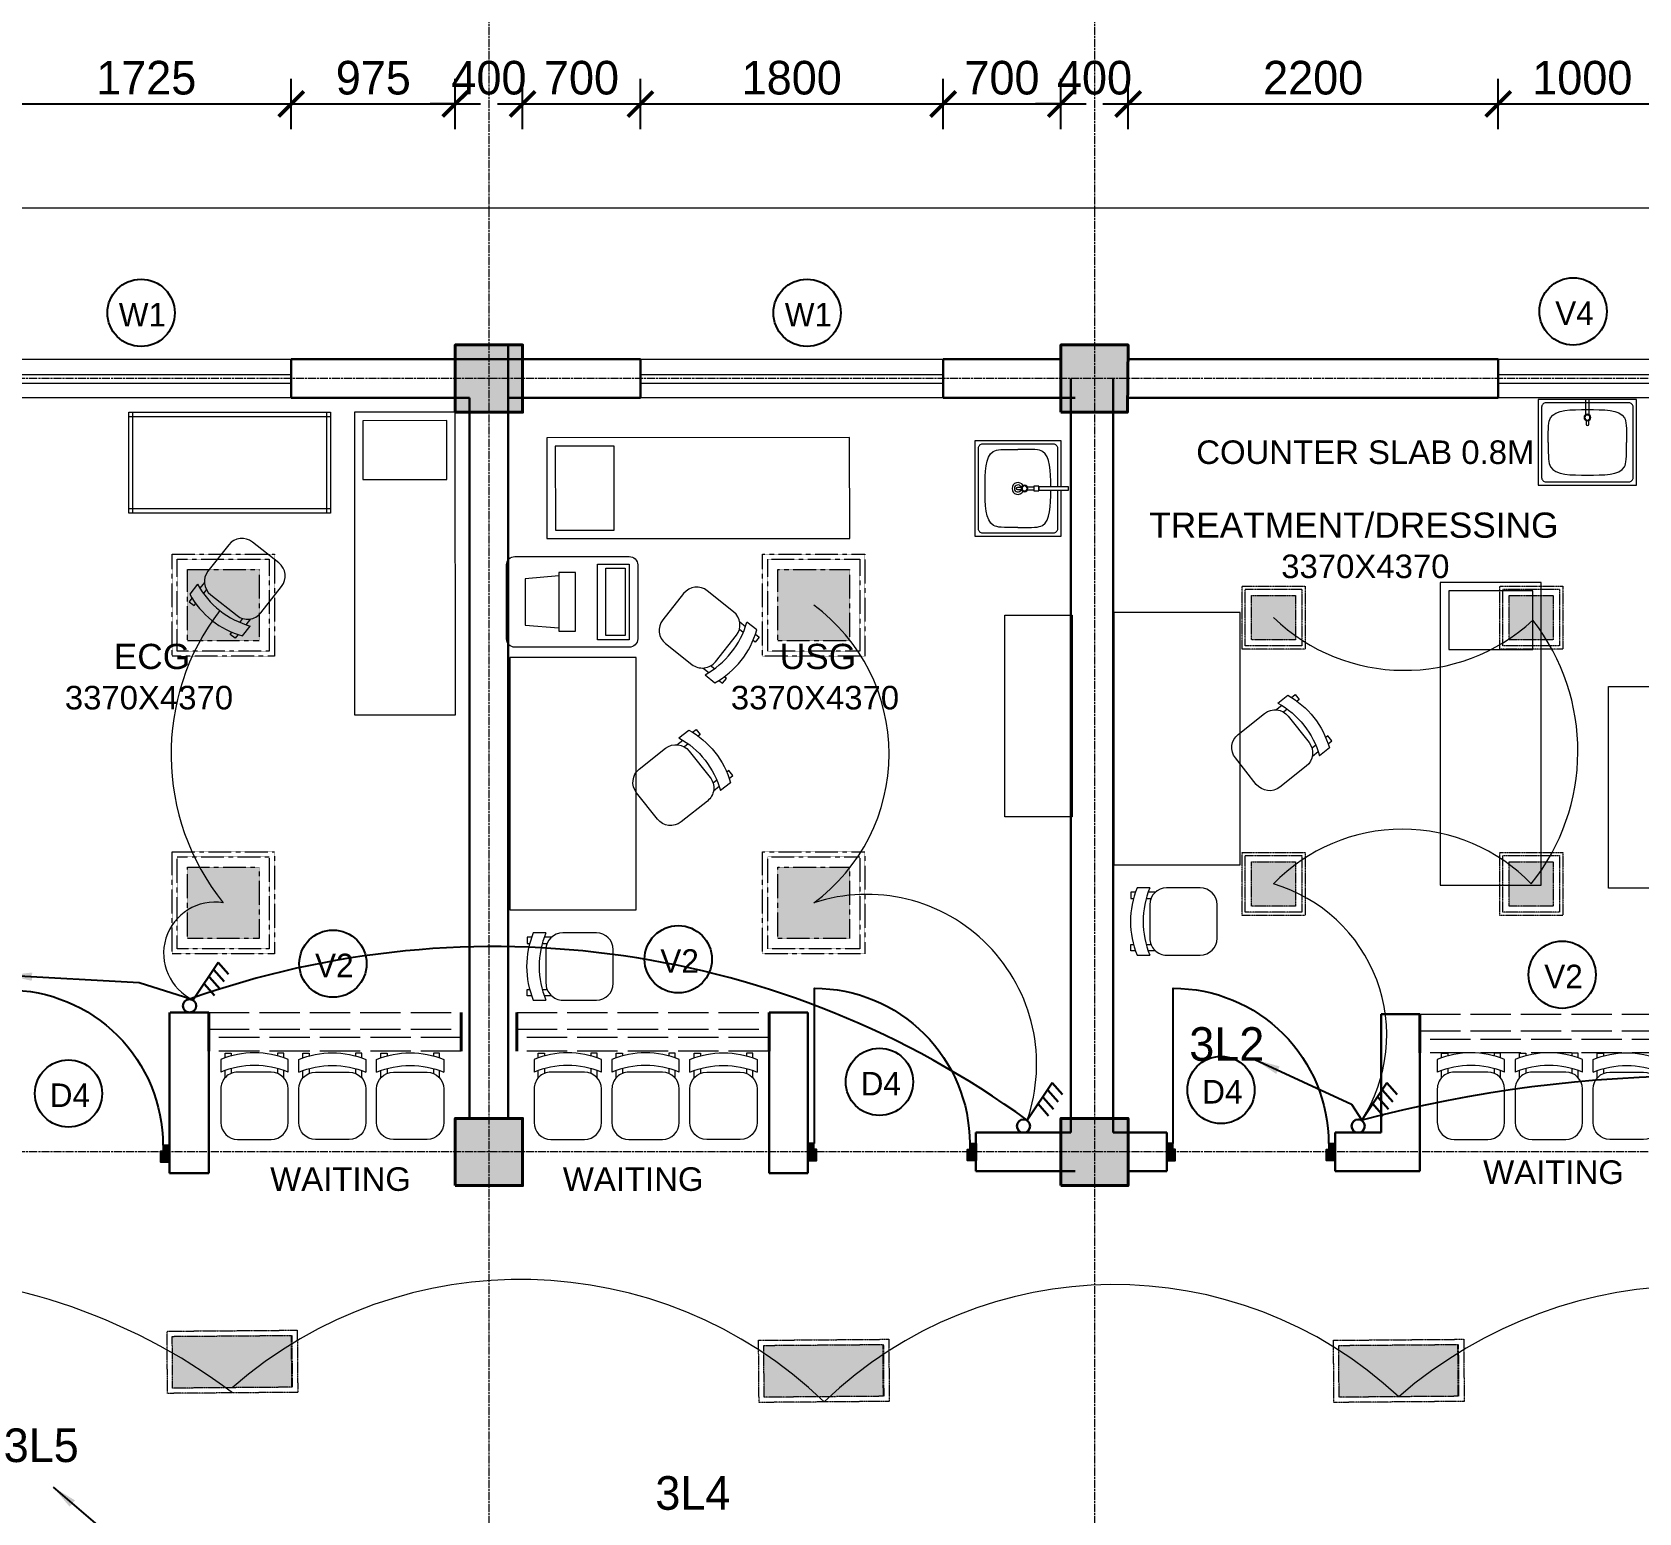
# Model space of a CAD drawing. Header units: inches. Extents: x -3071 to 2534411, y -17796 to 388172.
# Drawn here: x 1750585 to 1760137, y 362104 to 370911 of the extents above; entities that cross this region are included whole.
import ezdxf
from ezdxf.enums import TextEntityAlignment as Align

# ---------------------------------------------------------------- set-up
doc = ezdxf.new("R2010")
doc.units = ezdxf.units.IN
doc.header["$MEASUREMENT"] = 0
for name, pattern in [('ACAD_ISO08W100', [36, 24, -3, 6, -3]), ('CENTER', [2, 1.25, -0.25, 0.25, -0.25]), ('DASHED', [0.75, 0.5, -0.25]), ('Hidden', [15, 12, -3])]:
    doc.linetypes.add(name, pattern=pattern)
for name, color, linetype, lineweight in [('001-Archi- door window elevation', 92, 'Continuous', 25), ('001-Archi-Opening Tags', 14, 'Continuous', 25), ('002-Archi- Opening', 90, 'Continuous', 25), ('A .4 col', 5, 'Continuous', 40), ('A 0.09 Furniture', 30, 'Continuous', 5), ('A 0.13 dw', 3, 'Continuous', 13), ('A 0.13 IND DIM', 240, 'Continuous', 13), ('A 0.13 sanitary', 8, 'Continuous', 13), ('A 0.40 wall', 160, 'Continuous', 40), ('cen', 50, 'ACAD_ISO08W100', 5), ('dotted line', 1, 'DASHED', 9), ('p1 walls stone outline', 4, 'Continuous', 30), ('Switches', 173, 'Continuous', 15), ('text', 7, 'Continuous', 25), ('v1 windows', 152, 'Continuous', 20)]:
    doc.layers.add(name, color=color, linetype=linetype, lineweight=lineweight)
for name, color, linetype in [('1 x 4 recessed', 80, 'CENTER'), ('2 x 11 recessed', 60, 'CENTER'), ('ceilling fan', 3, 'Continuous'), ('thrtywpanel', 7, 'Continuous'), ('Wires', 1, 'Continuous')]:
    doc.layers.add(name, color=color, linetype=linetype)
doc.styles.add('AERIAL', font='arial.ttf', dxfattribs={"height": 10})
doc.styles.add('Archi 100', font='GOTHIC.TTF', dxfattribs={"height": 200})
doc.styles.add('CG', font='GOTHIC.TTF', dxfattribs={"height": 40})
doc.dimstyles.new('Archi 100', dxfattribs={"dimtxt": 200, "dimasz": 150, "dimexe": 150, "dimexo": 300, "dimgap": 50, "dimtad": 1, "dimdec": 0, "dimrnd": 5, "dimzin": 0, "dimdsep": 46, "dimtxsty": 'Archi 100', "dimblk": 'ARCHTICK', "dimcen": 0.09, "dimdle": 150, "dimclrd": 256, "dimclre": 256, "dimclrt": 256, "dimadec": 0, "dimazin": 0, "dimtfac": 1, "dimtdec": 0, "dimtix": 1, "dimtofl": 0, "dimtmove": 0, "dimatfit": 3, "dimfxl": 150, "dimfxlon": 1, "dimtolj": 1, "dimtzin": 0, "dimlwd": -1, "dimlwe": -1, "dimarcsym": 0})

# ---------------------------------------------------------------- blocks, each defined once
blk = doc.blocks.new('W2')
at = {"layer": 'A 0.13 dw'}
for points in [[(143910.2, 195588.6), (143910.2, 195358.6), (142110.3, 195358.6), (142110.3, 195588.6)], [(142110.3, 195445.8), (143910.2, 195445.8), (143910.2, 195495.8), (142110.3, 195495.8)]]:
    blk.add_lwpolyline(points, close=True, dxfattribs=at)
blk = doc.blocks.new('window tag')
blk.add_circle((0, 0), 200)
at = {"style": 'Archi 100', "flags": 1}
for tag, p in [('WIDTH', (15, 174.5)), ('HEIGHT', (-4.5, -348.5))]:
    blk.add_attdef(tag, p, '', height=200, dxfattribs=at)
at = {"style": 'Archi 100'}
blk.add_attdef('SYMBOL', text='', height=200, dxfattribs=at).set_placement((8, -10.5), align=Align.MIDDLE_CENTER)
blk = doc.blocks.new('ffwef')
at = {"layer": 'A 0.13 dw'}
for points in [[(1184595.9, 368095.5), (1184595.9, 367865.5), (1183596.1, 367865.5), (1183596.1, 368095.5)], [(1183596.1, 367952.7), (1184595.9, 367952.7), (1184595.9, 368002.7), (1183596.1, 368002.7)]]:
    blk.add_lwpolyline(points, close=True, dxfattribs=at)
blk = doc.blocks.new('trolley hospital')
at = {"linetype": 'Continuous'}
for points in [[(1800, 0), (0, 0), (0, 600), (1800, 600)], [(1400, 50), (1400, 550), (1750, 550), (1750, 50)]]:
    blk.add_lwpolyline(points, close=True, dxfattribs=at)
blk = doc.blocks.new('chair ordinary plan')
at = {"linetype": 'Continuous'}
for p, q in [((100, 515), (-100, 515)), ((-200, 415), (-200, 215)), ((200, 215), (200, 415)), ((-200, 115), (-200, 40)), ((-100, 115), (100, 115)), ((200, 40), (200, 115))]:
    blk.add_line(p, q, dxfattribs=at)
for points in [[(-175, 148.9), (-175, 105.3)], [(-137.5, 93.5), (-137.5, 122.3)], [(137.5, 93.5), (137.5, 122.3)], [(175, 148.9), (175, 105.3)], [(-175, 30.3), (-175, 2.5), (-137.5, 2.5), (-137.5, 18.5)], [(175, 30.3), (175, 2.5), (137.5, 2.5), (137.5, 18.5)]]:
    blk.add_lwpolyline(points, dxfattribs=at)
for centre, radius, start, end in [((-100, 415), 100, 90, 180), ((100, 415), 100, 0, 90), ((-100, 215), 100, 180, 270), ((100, 215), 100, 270, 0), ((0, 595), 520, 247.3799, 292.6201), ((0, 520), 520, 247.3799, 292.6201)]:
    blk.add_arc(centre, radius, start, end, dxfattribs=at)
blk = doc.blocks.new('table 1200 x 0600 plan')
at = {"color": 0, "linetype": 'Continuous'}
blk.add_lwpolyline([(0, 600), (1200, 600), (1200, 0), (0, 0)], close=True, dxfattribs=at)
for points in [[(0, 575), (1200, 575)], [(25, 0), (25, 600)], [(1175, 600), (1175, 0)], [(1200, 25), (0, 25)]]:
    blk.add_lwpolyline(points, dxfattribs=at)
blk = doc.blocks.new('ultrasound machine')
blk.add_lwpolyline([(-220, 0), (220, 0, -0.414214), (270, -50), (270, -730, -0.414214), (220, -780), (-220, -780, -0.414214), (-270, -730), (-270, -50, -0.414214)], format="xyb", close=True)
at = {"linetype": 'Continuous'}
blk.add_lwpolyline([(154.2, -310), (137.5, -110), (-137.5, -110), (-154.2, -310)], dxfattribs=at)
for points in [[(-175, -410), (175, -410), (175, -310), (-175, -310)], [(225, -540), (225, -730), (-225, -730), (-225, -540)], [(200, -590), (200, -705), (-200, -705), (-200, -590)]]:
    blk.add_lwpolyline(points, close=True, dxfattribs=at)
blk = doc.blocks.new('table 1500 x 0750 plan')
at = {"color": 0, "linetype": 'Continuous'}
blk.add_lwpolyline([(0, 750), (1500, 750), (1500, 0), (0, 0)], close=True, dxfattribs=at)
blk = doc.blocks.new('bench 0400 x 1200 plan')
at = {"color": 0, "linetype": 'Continuous'}
blk.add_lwpolyline([(1200, 0), (0, 0), (0, 400), (1200, 400)], close=True, dxfattribs=at)
blk = doc.blocks.new('*U654')
at = {"ltscale": 100}
for points in [[(5, 50), (5, -50), (55, -50), (55, 15), (40, 15), (40, 50)], [(995, 50), (995, -50), (945, -50), (945, 15), (960, 15), (960, 50)]]:
    blk.add_hatch(color=256, dxfattribs=at).paths.add_polyline_path(points)
blk.add_lwpolyline([(43, 50), (43, 964, -0.414214), (957, 50)], format="xyb", dxfattribs=at)
for points in [[(5, 50), (5, -50), (55, -50), (55, 15), (40, 15), (40, 50)], [(995, 50), (995, -50), (945, -50), (945, 15), (960, 15), (960, 50)]]:
    blk.add_lwpolyline(points, close=True)
blk = doc.blocks.new('tap bib short neck plan')
at = {"linetype": 'Continuous'}
blk.add_lwpolyline([(38.8, 10.5), (0, 10.5), (0, -10.5), (38.8, -10.5)], dxfattribs=at)
blk.add_lwpolyline([(74, -8.5), (94.9, -8.5, 1), (94.9, 8.5), (74, 8.5)], format="xyb", dxfattribs=at)
for radius in [20, 15]:
    blk.add_circle((55.9, 0), radius, dxfattribs=at)
blk = doc.blocks.new('basin')
at = {"layer": 'A 0.13 sanitary', "extrusion": (0, 0, -1)}
blk.add_lwpolyline([(179136.1, -195358.6), (179411.6, -195358.6), (179411.6, -194848.6), (178840.1, -194848.6), (178840.1, -195358.6), (179115.1, -195358.6)], dxfattribs=at)
blk.add_lwpolyline([(179136.1, -195338.6), (179366.6, -195338.6, 0.414214), (179391.6, -195313.6), (179391.6, -194893.6, 0.414214), (179366.6, -194868.6), (178885.1, -194868.6, 0.414214), (178860.1, -194893.6), (178860.1, -195313.6, 0.414214), (178885.1, -195338.6), (179115.1, -195338.6)], format="xyb", dxfattribs=at)
at = {"layer": 'A 0.13 sanitary'}
for points in [[(-179112.1, -195198.5), (-179139.1, -195198.5), (-179139.1, -195228.5), (-179112.1, -195228.5)], [(-179115.1, -195228.5), (-179136.1, -195228.5), (-179136.1, -195403.6), (-179115.1, -195403.6)]]:
    blk.add_lwpolyline(points, close=True, dxfattribs=at)
for radius, start, end in [(35, 300.75738, 239.24262), (21, 293.87621, 246.12379)]:
    blk.add_arc((-179125.6, -195103.6), radius, start, end, dxfattribs=at)
for points, knots in [([(-179358.1, -195103.6), (-179357.8, -195011.4), (-179358.1, -194908.6), (-179125.6, -194908.6), (-178893.1, -194908.6), (-178893.1, -195008.6), (-178893.1, -195103.6)], [342.783985, 342.783985, 342.783985, 342.783985, 446.898133, 685.56797, 924.237807, 1028.351955, 1028.351955, 1028.351955, 1028.351955]), ([(-179358.1, -195103.6), (-179357.8, -195195.8), (-179358.1, -195296), (-179227.9, -195298.5), (-179136.1, -195298.6)], [342.783985, 342.783985, 342.783985, 342.783985, 446.898133, 676.81216, 676.81216, 676.81216, 676.81216]), ([(-179115.1, -195298.6), (-179023.2, -195298.5), (-178893.1, -195296), (-178893.1, -195198.6), (-178893.1, -195103.6)], [694.323773, 694.323773, 694.323773, 694.323773, 924.237807, 1028.351955, 1028.351955, 1028.351955, 1028.351955])]:
    blk.add_open_spline(points, degree=3, knots=knots, dxfattribs=at)
at = {"layer": 'A 0.13 sanitary', "extrusion": (0, 0, -1), "zscale": -1, "rotation": 89.99999999999999}
blk.add_blockref('tap bib short neck plan', (179125.6, -195198.5), dxfattribs=at)
blk = doc.blocks.new('V3')
at = {"layer": 'A 0.13 dw', "linetype": 'Hidden', "ltscale": 20}
for p, q in [((151544.7, 189942.7), (153044.7, 189942.7)), ((151544.7, 189842.7), (153044.7, 189842.7)), ((153044.7, 189792.7), (151544.7, 189792.7)), ((153044.7, 189712.7), (151544.7, 189712.7))]:
    blk.add_line(p, q, dxfattribs=at)
at = {"layer": 'A 0.40 wall', "ltscale": 20}
for p, q in [((151544.7, 189712.7), (151544.7, 189942.7)), ((153044.7, 189942.7), (153044.7, 189712.7))]:
    blk.add_line(p, q, dxfattribs=at)
blk = doc.blocks.new('tap bib long body plan')
at = {"linetype": 'Continuous'}
blk.add_lwpolyline([(90.5, -10.5), (0, -10.5), (0, 10.5), (90.5, 10.5)], dxfattribs=at)
blk.add_lwpolyline([(125.6, 8.5), (146.5, 8.5, -1), (146.5, -8.5), (125.6, -8.5)], format="xyb", dxfattribs=at)
for radius in [20, 15]:
    blk.add_circle((107.5, 0), radius, dxfattribs=at)
blk = doc.blocks.new('*U651')
at = {"linetype": 'ByBlock'}
blk.add_line((272.1, 416.8), (272.1, 217.9), dxfattribs=at)
at = {"linetype": 'Continuous', "ltscale": 20}
blk.add_lwpolyline([(-292.1, 510), (292.1, 510), (292.1, 0), (-292.1, 0)], close=True, dxfattribs=at)
blk.add_lwpolyline([(-247.1, 490), (247.1, 490, -0.414214), (272.1, 465), (272.1, 45, -0.414214), (247.1, 20), (-247.1, 20, -0.414214), (-272.1, 45), (-272.1, 465, -0.414214)], format="xyb", close=True, dxfattribs=at)
for points in [[(-232.9, 255), (-232.6, 347.2), (-232.9, 450), (-0.4, 450), (232.1, 450), (232.1, 350), (232.1, 255)], [(-232.9, 255), (-232.6, 162.8), (-232.9, 60), (-0.4, 60), (232.1, 60), (232.1, 160), (232.1, 255)]]:
    blk.add_open_spline(points, degree=3, knots=[342.783985, 342.783985, 342.783985, 342.783985, 446.898133, 685.56797, 924.237807, 1028.351955, 1028.351955, 1028.351955, 1028.351955], dxfattribs=at)
at = {"rotation": 90}
blk.add_blockref('tap bib long body plan', (0, 0), dxfattribs=at)
blk = doc.blocks.new('_ArchTick')
at = {"color": 0, "linetype": 'ByBlock', "const_width": 0.15}
blk.add_lwpolyline([(-0.5, -0.5), (0.5, 0.5)], dxfattribs=at)
blk = doc.blocks.new('*D1113')
at = {"transparency": 16777216}
for p, q in [((1750400.5, 370333.3), (1750400.5, 370633.3)), ((1752125.3, 370333.3), (1752125.3, 370633.3)), ((1750250.5, 370483.3), (1752275.3, 370483.3))]:
    blk.add_line(p, q, dxfattribs=at)
at = {"layer": 'Defpoints', "color": 0, "transparency": 16777216}
for p in [(1752125.3, 370483.3), (1750400.5, 369050.2), (1752125.3, 368965.2)]:
    blk.add_point(p, dxfattribs=at)
at = {"transparency": 16777216, "xscale": 150, "yscale": 150, "zscale": 150, "rotation": 180}
blk.add_blockref('_ArchTick', (1750400.5, 370483.3), dxfattribs=at)
at = {"transparency": 16777216, "xscale": 150, "yscale": 150, "zscale": 150}
blk.add_blockref('_ArchTick', (1752125.3, 370483.3), dxfattribs=at)
at = {"transparency": 16777216, "insert": (1751262.9, 370638.4), "char_height": 200, "attachment_point": 5, "style": 'Archi 100'}
blk.add_mtext('\\A1;1725', dxfattribs=at)
blk = doc.blocks.new('*D1114')
at = {"transparency": 16777216}
for p, q in [((1752125.3, 370333.3), (1752125.3, 370633.3)), ((1753100.5, 370333.3), (1753100.5, 370633.3)), ((1751975.3, 370483.3), (1753250.5, 370483.3))]:
    blk.add_line(p, q, dxfattribs=at)
at = {"layer": 'Defpoints', "color": 0, "transparency": 16777216}
for p in [(1753100.5, 370483.3), (1753100.5, 369050.2), (1752125.3, 368965.2)]:
    blk.add_point(p, dxfattribs=at)
at = {"transparency": 16777216, "xscale": 150, "yscale": 150, "zscale": 150, "rotation": 180}
blk.add_blockref('_ArchTick', (1752125.3, 370483.3), dxfattribs=at)
at = {"transparency": 16777216, "xscale": 150, "yscale": 150, "zscale": 150}
blk.add_blockref('_ArchTick', (1753100.5, 370483.3), dxfattribs=at)
at = {"transparency": 16777216, "insert": (1752612.9, 370638.4), "char_height": 200, "attachment_point": 5, "style": 'Archi 100'}
blk.add_mtext('\\A1;975', dxfattribs=at)
blk = doc.blocks.new('*D1115')
at = {"transparency": 16777216}
for p, q in [((1753100.5, 370333.3), (1753100.5, 370633.3)), ((1753500.5, 370333.3), (1753500.5, 370633.3)), ((1753100.5, 370483.3), (1752950.5, 370483.3)), ((1753500.5, 370483.3), (1753650.5, 370483.3))]:
    blk.add_line(p, q, dxfattribs=at)
at = {"layer": 'Defpoints', "color": 0, "transparency": 16777216}
for p in [(1753500.5, 370483.3), (1753100.5, 369050.2), (1753500.5, 369050.2)]:
    blk.add_point(p, dxfattribs=at)
at = {"transparency": 16777216, "xscale": 150, "yscale": 150, "zscale": 150}
blk.add_blockref('_ArchTick', (1753100.5, 370483.3), dxfattribs=at)
at = {"transparency": 16777216, "xscale": 150, "yscale": 150, "zscale": 150, "rotation": 180}
blk.add_blockref('_ArchTick', (1753500.5, 370483.3), dxfattribs=at)
at = {"transparency": 16777216, "insert": (1753300.5, 370638.4), "char_height": 200, "attachment_point": 5, "style": 'Archi 100'}
blk.add_mtext('\\A1;400', dxfattribs=at)
blk = doc.blocks.new('*D1116')
at = {"transparency": 16777216}
for p, q in [((1753500.5, 370333.3), (1753500.5, 370633.3)), ((1754200.5, 370333.3), (1754200.5, 370633.3)), ((1753350.5, 370483.3), (1754350.5, 370483.3))]:
    blk.add_line(p, q, dxfattribs=at)
at = {"layer": 'Defpoints', "color": 0, "transparency": 16777216}
for p in [(1754200.5, 370483.3), (1753500.5, 369050.2), (1754200.5, 368965.2)]:
    blk.add_point(p, dxfattribs=at)
at = {"transparency": 16777216, "xscale": 150, "yscale": 150, "zscale": 150, "rotation": 180}
blk.add_blockref('_ArchTick', (1753500.5, 370483.3), dxfattribs=at)
at = {"transparency": 16777216, "xscale": 150, "yscale": 150, "zscale": 150}
blk.add_blockref('_ArchTick', (1754200.5, 370483.3), dxfattribs=at)
at = {"transparency": 16777216, "insert": (1753850.5, 370638.4), "char_height": 200, "attachment_point": 5, "style": 'Archi 100'}
blk.add_mtext('\\A1;700', dxfattribs=at)
blk = doc.blocks.new('*D1117')
at = {"transparency": 16777216}
for p, q in [((1754200.5, 370333.3), (1754200.5, 370633.3)), ((1756000.4, 370333.3), (1756000.4, 370633.3)), ((1754050.5, 370483.3), (1756150.4, 370483.3))]:
    blk.add_line(p, q, dxfattribs=at)
at = {"layer": 'Defpoints', "color": 0, "transparency": 16777216}
for p in [(1756000.4, 370483.3), (1754200.5, 368965.2), (1756000.4, 368965.2)]:
    blk.add_point(p, dxfattribs=at)
at = {"transparency": 16777216, "xscale": 150, "yscale": 150, "zscale": 150, "rotation": 180}
blk.add_blockref('_ArchTick', (1754200.5, 370483.3), dxfattribs=at)
at = {"transparency": 16777216, "xscale": 150, "yscale": 150, "zscale": 150}
blk.add_blockref('_ArchTick', (1756000.4, 370483.3), dxfattribs=at)
at = {"transparency": 16777216, "insert": (1755100.5, 370638.4), "char_height": 200, "attachment_point": 5, "style": 'Archi 100'}
blk.add_mtext('\\A1;1800', dxfattribs=at)
blk = doc.blocks.new('*D1118')
at = {"transparency": 16777216}
for p, q in [((1756000.4, 370333.3), (1756000.4, 370633.3)), ((1756700.5, 370333.3), (1756700.5, 370633.3)), ((1755850.4, 370483.3), (1756850.5, 370483.3))]:
    blk.add_line(p, q, dxfattribs=at)
at = {"layer": 'Defpoints', "color": 0, "transparency": 16777216}
for p in [(1756700.5, 370483.3), (1756700.5, 369050.2), (1756000.4, 368965.2)]:
    blk.add_point(p, dxfattribs=at)
at = {"transparency": 16777216, "xscale": 150, "yscale": 150, "zscale": 150, "rotation": 180}
blk.add_blockref('_ArchTick', (1756000.4, 370483.3), dxfattribs=at)
at = {"transparency": 16777216, "xscale": 150, "yscale": 150, "zscale": 150}
blk.add_blockref('_ArchTick', (1756700.5, 370483.3), dxfattribs=at)
at = {"transparency": 16777216, "insert": (1756350.4, 370638.4), "char_height": 200, "attachment_point": 5, "style": 'Archi 100'}
blk.add_mtext('\\A1;700', dxfattribs=at)
blk = doc.blocks.new('*D1119')
at = {"transparency": 16777216}
for p, q in [((1756700.5, 370333.3), (1756700.5, 370633.3)), ((1757100.5, 370333.3), (1757100.5, 370633.3)), ((1756700.5, 370483.3), (1756550.5, 370483.3)), ((1757100.5, 370483.3), (1757250.5, 370483.3))]:
    blk.add_line(p, q, dxfattribs=at)
at = {"layer": 'Defpoints', "color": 0, "transparency": 16777216}
for p in [(1757100.5, 370483.3), (1756700.5, 369050.2), (1757100.5, 369050.2)]:
    blk.add_point(p, dxfattribs=at)
at = {"transparency": 16777216, "xscale": 150, "yscale": 150, "zscale": 150}
blk.add_blockref('_ArchTick', (1756700.5, 370483.3), dxfattribs=at)
at = {"transparency": 16777216, "xscale": 150, "yscale": 150, "zscale": 150, "rotation": 180}
blk.add_blockref('_ArchTick', (1757100.5, 370483.3), dxfattribs=at)
at = {"transparency": 16777216, "insert": (1756900.5, 370638.4), "char_height": 200, "attachment_point": 5, "style": 'Archi 100'}
blk.add_mtext('\\A1;400', dxfattribs=at)
blk = doc.blocks.new('*D1120')
at = {"transparency": 16777216}
for p, q in [((1757100.5, 370333.3), (1757100.5, 370633.3)), ((1759300.6, 370333.3), (1759300.6, 370633.3)), ((1756950.5, 370483.3), (1759450.6, 370483.3))]:
    blk.add_line(p, q, dxfattribs=at)
at = {"layer": 'Defpoints', "color": 0, "transparency": 16777216}
for p in [(1759300.6, 370483.3), (1757100.5, 369050.2), (1759300.6, 368965.2)]:
    blk.add_point(p, dxfattribs=at)
at = {"transparency": 16777216, "xscale": 150, "yscale": 150, "zscale": 150, "rotation": 180}
blk.add_blockref('_ArchTick', (1757100.5, 370483.3), dxfattribs=at)
at = {"transparency": 16777216, "xscale": 150, "yscale": 150, "zscale": 150}
blk.add_blockref('_ArchTick', (1759300.6, 370483.3), dxfattribs=at)
at = {"transparency": 16777216, "insert": (1758200.5, 370638.4), "char_height": 200, "attachment_point": 5, "style": 'Archi 100'}
blk.add_mtext('\\A1;2200', dxfattribs=at)
blk = doc.blocks.new('*D1121')
at = {"transparency": 16777216}
for p, q in [((1759300.6, 370333.3), (1759300.6, 370633.3)), ((1760300.5, 370333.3), (1760300.5, 370633.3)), ((1759150.6, 370483.3), (1760450.5, 370483.3))]:
    blk.add_line(p, q, dxfattribs=at)
at = {"layer": 'Defpoints', "color": 0, "transparency": 16777216}
for p in [(1760300.5, 370483.3), (1760300.5, 369054.7), (1759300.6, 368965.2)]:
    blk.add_point(p, dxfattribs=at)
at = {"transparency": 16777216, "xscale": 150, "yscale": 150, "zscale": 150, "rotation": 180}
blk.add_blockref('_ArchTick', (1759300.6, 370483.3), dxfattribs=at)
at = {"transparency": 16777216, "xscale": 150, "yscale": 150, "zscale": 150}
blk.add_blockref('_ArchTick', (1760300.5, 370483.3), dxfattribs=at)
at = {"transparency": 16777216, "insert": (1759800.5, 370638.4), "char_height": 200, "attachment_point": 5, "style": 'Archi 100'}
blk.add_mtext('\\A1;1000', dxfattribs=at)
blk = doc.blocks.new('*D1133')
at = {"transparency": 16777216}
for p, q in [((1750200.5, 370986.8), (1750200.5, 371286.8)), ((1753300.5, 370986.8), (1753300.5, 371286.8)), ((1750050.5, 371136.8), (1753450.5, 371136.8))]:
    blk.add_line(p, q, dxfattribs=at)
at = {"layer": 'Defpoints', "color": 0, "transparency": 16777216}
for p in [(1753300.5, 371136.8), (1750200.5, 368850.2), (1753300.5, 368850.2)]:
    blk.add_point(p, dxfattribs=at)
at = {"transparency": 16777216, "xscale": 150, "yscale": 150, "zscale": 150, "rotation": 180}
blk.add_blockref('_ArchTick', (1750200.5, 371136.8), dxfattribs=at)
at = {"transparency": 16777216, "xscale": 150, "yscale": 150, "zscale": 150}
blk.add_blockref('_ArchTick', (1753300.5, 371136.8), dxfattribs=at)
at = {"transparency": 16777216, "insert": (1751750.5, 371291.8), "char_height": 200, "attachment_point": 5, "style": 'Archi 100'}
blk.add_mtext('\\A1;3100', dxfattribs=at)
blk = doc.blocks.new('*D1134')
at = {"transparency": 16777216}
for p, q in [((1753300.5, 370986.8), (1753300.5, 371286.8)), ((1756900.5, 370986.8), (1756900.5, 371286.8)), ((1753150.5, 371136.8), (1757050.5, 371136.8))]:
    blk.add_line(p, q, dxfattribs=at)
at = {"layer": 'Defpoints', "color": 0, "transparency": 16777216}
for p in [(1756900.5, 371136.8), (1753300.5, 368850.2), (1756900.5, 368850.2)]:
    blk.add_point(p, dxfattribs=at)
at = {"transparency": 16777216, "xscale": 150, "yscale": 150, "zscale": 150, "rotation": 180}
blk.add_blockref('_ArchTick', (1753300.5, 371136.8), dxfattribs=at)
at = {"transparency": 16777216, "xscale": 150, "yscale": 150, "zscale": 150}
blk.add_blockref('_ArchTick', (1756900.5, 371136.8), dxfattribs=at)
at = {"transparency": 16777216, "insert": (1755100.5, 371291.8), "char_height": 200, "attachment_point": 5, "style": 'Archi 100'}
blk.add_mtext('\\A1;3600', dxfattribs=at)
blk = doc.blocks.new('*D1135')
at = {"transparency": 16777216}
for p, q in [((1756900.5, 370986.8), (1756900.5, 371286.8)), ((1760500.5, 370986.8), (1760500.5, 371286.8)), ((1756750.5, 371136.8), (1760650.5, 371136.8))]:
    blk.add_line(p, q, dxfattribs=at)
at = {"layer": 'Defpoints', "color": 0, "transparency": 16777216}
for p in [(1760500.5, 371136.8), (1756900.5, 368850.2), (1760500.5, 368850.2)]:
    blk.add_point(p, dxfattribs=at)
at = {"transparency": 16777216, "xscale": 150, "yscale": 150, "zscale": 150, "rotation": 180}
blk.add_blockref('_ArchTick', (1756900.5, 371136.8), dxfattribs=at)
at = {"transparency": 16777216, "xscale": 150, "yscale": 150, "zscale": 150}
blk.add_blockref('_ArchTick', (1760500.5, 371136.8), dxfattribs=at)
at = {"transparency": 16777216, "insert": (1758700.5, 371291.8), "char_height": 200, "attachment_point": 5, "style": 'Archi 100'}
blk.add_mtext('\\A1;3600', dxfattribs=at)
blk = doc.blocks.new('*D1137')
at = {"transparency": 16777216}
for p, q in [((1725250.5, 371649.3), (1725250.5, 371949.3)), ((1764300.5, 371649.3), (1764300.5, 371949.3)), ((1725100.5, 371799.3), (1764450.5, 371799.3))]:
    blk.add_line(p, q, dxfattribs=at)
at = {"layer": 'Defpoints', "color": 0, "transparency": 16777216}
for p in [(1764300.5, 371799.3), (1725250.5, 369050.2), (1764300.5, 369050.2)]:
    blk.add_point(p, dxfattribs=at)
at = {"transparency": 16777216, "xscale": 150, "yscale": 150, "zscale": 150, "rotation": 180}
blk.add_blockref('_ArchTick', (1725250.5, 371799.3), dxfattribs=at)
at = {"transparency": 16777216, "xscale": 150, "yscale": 150, "zscale": 150}
blk.add_blockref('_ArchTick', (1764300.5, 371799.3), dxfattribs=at)
at = {"transparency": 16777216, "insert": (1744775.5, 371954.3), "char_height": 200, "attachment_point": 5, "style": 'Archi 100'}
blk.add_mtext('\\A1;39050', dxfattribs=at)
blk = doc.blocks.new('*D1158')
at = {"transparency": 16777216}
for p, q in [((1765923.7, 369050.2), (1765923.7, 369200.2)), ((1765773.7, 369050.2), (1766073.7, 369050.2)), ((1765773.7, 368669.3), (1766073.7, 368669.3)), ((1765923.7, 368669.3), (1765923.7, 368519.3))]:
    blk.add_line(p, q, dxfattribs=at)
at = {"layer": 'Defpoints', "color": 0, "transparency": 16777216}
for p in [(1764300.5, 369050.2), (0, 368669.3), (1765923.7, 368669.3)]:
    blk.add_point(p, dxfattribs=at)
at = {"transparency": 16777216, "xscale": 150, "yscale": 150, "zscale": 150}
for p, rotation in [((1765923.7, 369050.2), 270), ((1765923.7, 368669.3), 90)]:
    blk.add_blockref('_ArchTick', p, dxfattribs=dict(at, rotation=rotation))
at = {"transparency": 16777216, "insert": (1765768.6, 368859.8), "char_height": 200, "attachment_point": 5, "rotation": 90, "style": 'Archi 100'}
blk.add_mtext('\\A1;380', dxfattribs=at)
blk = doc.blocks.new('*D1159')
at = {"transparency": 16777216}
for p, q in [((1623.2, 368819.3), (1623.2, 364300.2)), ((1473.2, 368669.3), (1773.2, 368669.3)), ((1773.2, 364450.2), (1473.2, 364450.2))]:
    blk.add_line(p, q, dxfattribs=at)
at = {"layer": 'Defpoints', "color": 0, "transparency": 16777216}
for p in [(0, 368669.3), (1623.2, 364450.2), (1764300.5, 364450.2)]:
    blk.add_point(p, dxfattribs=at)
at = {"transparency": 16777216, "xscale": 150, "yscale": 150, "zscale": 150}
for p, rotation in [((1623.2, 368669.3), 90), ((1623.2, 364450.2), 270)]:
    blk.add_blockref('_ArchTick', p, dxfattribs=dict(at, rotation=rotation))
at = {"transparency": 16777216, "insert": (1468.2, 366559.8), "char_height": 200, "attachment_point": 5, "rotation": 90, "style": 'Archi 100'}
blk.add_mtext('\\A1;4220', dxfattribs=at)
blk = doc.blocks.new('1by1 15w')
at = {"layer": '2 x 11 recessed', "lineweight": 0, "true_color": 0xffffff}
h = blk.add_hatch(dxfattribs=at)
h.set_pattern_fill('DOTS', scale=7.6)
h.set_pattern_definition([(0, (-24150.00014, -28906.40267), (0.2375, 0.475), [0, -0.475])])
h.paths.add_polyline_path([(111699.2, 133932.3), (111912, 133932.3), (111912, 133719.5), (111699.2, 133719.5)])
at = {"layer": '2 x 11 recessed', "lineweight": 0}
for points in [[(111653.6, 133977.9), (111957.6, 133977.9), (111957.6, 133673.9), (111653.6, 133673.9)], [(111668.8, 133962.7), (111942.4, 133962.7), (111942.4, 133689.1), (111668.8, 133689.1)], [(111699.2, 133932.3), (111912, 133932.3), (111912, 133719.5), (111699.2, 133719.5)]]:
    blk.add_lwpolyline(points, close=True, dxfattribs=at)
blk = doc.blocks.new('2 ft panel')
at = {"layer": '1 x 4 recessed', "lineweight": 0}
h = blk.add_hatch(dxfattribs=at)
h.set_pattern_fill('AR-SAND', color=256, scale=6.25)
h.set_pattern_definition([(37.5, (-417982.219, 97562.351), (-0.39370849, 12.04264856), [0, -9.5, 0, -10.625, 0, -10.15625]), (7.5, (-417982.219, 97562.351), (11.0611044, 17.6384129), [0, -5.125, 0, -8.5625, 0, -3.28125]), (327.5, (-417989.906, 97562.351), (19.46338664, 0.03536908), [0, -3.125, 0, -11.25, 0, -14.6875]), (317.5, (-417989.906, 97562.351), (18.7882913, 5.4854723), [0, -1.5625, 0, -7.375, 0, -8.4375])])
h.paths.add_polyline_path([(287.5, -125), (287.5, 125), (-287.5, 125), (-287.5, -125)])
at = {"layer": '1 x 4 recessed'}
blk.add_line((287.5, 125), (287.5, -125), dxfattribs=at)
at = {"layer": '1 x 4 recessed', "lineweight": 0}
for points in [[(315.6, -150), (-312.5, -150), (-312.5, 150), (315.6, 150)], [(287.5, -125), (-287.5, -125), (-287.5, 125), (287.5, 125)], [(315.6, 150), (315.6, -150)]]:
    blk.add_lwpolyline(points, dxfattribs=at)
blk = doc.blocks.new('36W LED PANEL')
at = {"layer": '2 x 11 recessed', "lineweight": 0, "true_color": 0xffffff, "transparency": 33554664}
h = blk.add_hatch(color=7, dxfattribs=at)
h.dxf.hatch_style = 1
h.set_gradient(color1=(0, 0, 255), color2=(255, 255, 0))
h.paths.add_polyline_path([(-212.8, 212.8), (212.8, 212.8), (212.8, -212.8), (-212.8, -212.8)])
at = {"layer": '2 x 11 recessed', "lineweight": 0}
for points in [[(-304, 304), (304, 304), (304, -304), (-304, -304)], [(-273.6, 273.6), (273.6, 273.6), (273.6, -273.6), (-273.6, -273.6)], [(-212.8, 212.8), (212.8, 212.8), (212.8, -212.8), (-212.8, -212.8)]]:
    blk.add_lwpolyline(points, close=True, dxfattribs=at)
blk = doc.blocks.new('4 WAY')
at = {"layer": 'Switches', "lineweight": 30}
for p, q in [((1.76, 2.13), (6.02, 8.52)), ((6.02, 8.52), (7.78, 6.51)), ((4.51, 6.01), (6.27, 4.01)), ((5.27, 7.27), (7.02, 5.26)), ((3.64, 4.89), (5.39, 2.88))]:
    blk.add_line(p, q, dxfattribs=at)
blk.add_circle((1.13, 1.13), 1.13, dxfattribs=at)

msp = doc.modelspace()

# ---------------------------------------------------------------- hatches: boundary and pattern name
at = {"layer": 'A .4 col', "linetype": 'Continuous'}
h = msp.add_hatch(color=256, dxfattribs=at)
h.dxf.hatch_style = 1
h.paths.add_polyline_path([(1753100.46, 368650.17), (1753500.46, 368650.17), (1753500.46, 369050.17), (1753100.46, 369050.17)])
h = msp.add_hatch(color=256, dxfattribs=at)
h.dxf.hatch_style = 1
h.paths.add_polyline_path([(1756700.46, 368650.17), (1757100.46, 368650.17), (1757100.46, 369050.17), (1756700.46, 369050.17)])
h = msp.add_hatch(color=256, dxfattribs=at)
h.dxf.hatch_style = 1
h.paths.add_polyline_path([(1753100.46, 364050.17), (1753500.46, 364050.17), (1753500.46, 364450.17), (1753100.46, 364450.17)])
h = msp.add_hatch(color=256, dxfattribs=at)
h.dxf.hatch_style = 1
h.paths.add_polyline_path([(1756700.46, 364050.17), (1757100.46, 364050.17), (1757100.46, 364450.17), (1756700.46, 364450.17)])

# ---------------------------------------------------------------- linework, layer by layer
for points in [[(1753100.46, 368650.17), (1753500.46, 368650.17), (1753500.46, 369050.17), (1753100.46, 369050.17)], [(1756700.46, 368650.17), (1757095.8, 368650.17), (1757100.46, 369050.17), (1756700.46, 369050.17)], [(1753100.46, 364050.17), (1753500.46, 364050.17), (1753500.46, 364450.17), (1753100.46, 364450.17)], [(1756700.46, 364050.17), (1757100.46, 364050.17), (1757100.46, 364450.17), (1756700.46, 364450.17)]]:
    msp.add_lwpolyline(points, close=True, dxfattribs=at)
at = {"layer": 'cen', "ltscale": 2}
for p, q in [((1753300.46, 373172.74), (1753300.46, 347495.53)), ((1756900.46, 373172.74), (1756900.46, 347495.53)), ((1768615.46, 368850.17), (1720935.46, 368850.17)), ((1768615.46, 364250.17), (1720935.46, 364250.17))]:
    msp.add_line(p, q, dxfattribs=at)
at = {"layer": 'Defpoints'}
for centre, radius, start, end in [((1753329.35, 360085.87), 5385.84, 53.934538, 109.624818), ((1760522.35, 356719.04), 7983.5, 75.250941, 104.749059)]:
    msp.add_arc(centre, radius, start, end, dxfattribs=at)
at = {"layer": 'dotted line', "linetype": 'Continuous', "ltscale": 1000}
msp.add_lwpolyline([(1749900.46, 369865.94), (1765115.46, 369865.94), (1765115.46, 350420.13), (1743325.46, 350420.13), (1743325.46, 353795.18), (1724123.66, 353795.18), (1724123.66, 369865.17), (1744800.46, 369865.17)], dxfattribs=at)
at = {"layer": 'p1 walls stone outline'}
for p, q in [((1753415.46, 364450.17), (1753415.46, 369050.17)), ((1753415.46, 364450.17), (1753415.46, 369050.17)), ((1754200.52, 368965.17), (1752125.33, 368965.17)), ((1752125.33, 368965.17), (1752125.33, 368735.17)), ((1754200.52, 368965.17), (1754200.52, 368735.17)), ((1756700.46, 368965.17), (1756000.4, 368965.17)), ((1756000.4, 368965.17), (1756000.4, 368735.17)), ((1759300.58, 368965.17), (1757096.79, 368965.17)), ((1759300.58, 368735.17), (1759300.58, 368965.17)), ((1756760.46, 364365.17), (1756760.46, 368850.17)), ((1757010.46, 364365.17), (1757010.46, 368850.17)), ((1753185.46, 368735.17), (1752125.33, 368735.17)), ((1753185.46, 368735.17), (1753185.46, 364450.17)), ((1754200.52, 368735.17), (1753415.46, 368735.17)), ((1753415.46, 368735.17), (1753415.46, 365080.16)), ((1753415.46, 368735.17), (1753415.46, 365080.16)), ((1756785.46, 368735.17), (1756000.4, 368735.17)), ((1757096.79, 368735.17), (1758130.58, 368735.17)), ((1758390.43, 368735.17), (1758130.58, 368735.17)), ((1758130.58, 368735.17), (1759300.58, 368735.17)), ((1751400.46, 364355.17), (1751400.46, 365080.16)), ((1751405.46, 365080.16), (1751635.46, 365080.16)), ((1751635.46, 365080.16), (1751635.46, 364125.17)), ((1754965.47, 365080.17), (1755195.46, 365080.16)), ((1755195.46, 365080.16), (1755195.46, 364125.17)), ((1758605.46, 365070.16), (1758835.46, 365070.16)), ((1758605.46, 364365.17), (1758605.46, 365070.16)), ((1754965.46, 364125.17), (1754965.46, 364850.16)), ((1751400.46, 364355.17), (1751400.46, 364355.17)), ((1751400.46, 364355.17), (1751400.46, 364125.17)), ((1756760.46, 364365.17), (1756195.83, 364365.17)), ((1756195.83, 364135.17), (1756195.83, 364365.17)), ((1757010.46, 364365.17), (1757330.46, 364365.17)), ((1757330.46, 364365.17), (1757330.46, 364135.17)), ((1758605.46, 364365.17), (1758330.46, 364365.17)), ((1758330.46, 364365.17), (1758330.46, 364135.17)), ((1756785.46, 364135.17), (1756195.83, 364135.17)), ((1757330.46, 364135.17), (1757100.46, 364135.17)), ((1758330.46, 364135.17), (1758835.46, 364135.17)), ((1751635.46, 364125.17), (1751400.46, 364125.17)), ((1754965.46, 364125.17), (1755195.46, 364125.17))]:
    msp.add_line(p, q, dxfattribs=at)
msp.add_lwpolyline([(1758835.46, 364135.17), (1758835.46, 364840.16), (1758835.46, 364840.16), (1758835.46, 364840.16)], dxfattribs=at)
at = {"layer": 'Wires', "lineweight": 9}
for centre, radius, start, end in [((1754579.48, 366617.37), 1099.25, 306.382159, 53.617841), ((1752820.68, 366615.08), 1410.27, 142.632965, 218.748971), ((1758743.73, 368239.99), 1125.03, 226.176663, 312.679929), ((1758508.45, 366634.67), 1265.53, 321.355152, 37.94916), ((1758730.79, 365106.27), 1063.79, 43.93407, 136.06593), ((1755546.02, 364772.2), 1010.38, 340.773936, 108.135731), ((1757699.96, 364944.8), 937.71, 327.391885, 73.599788), ((1751671.55, 365431.09), 305.29, 80.712443, 244.965792), ((1749658, 360002.22), 3523.37, 53.037705, 127.509875), ((1753487.65, 360889.49), 2602.35, 46.066443, 131.174404), ((1757017.32, 360982.76), 2478.67, 46.960082, 134.0731), ((1760476.96, 360760.08), 2695.15, 49.007157, 130.992843)]:
    msp.add_arc(centre, radius, start, end, dxfattribs=at)

# ---------------------------------------------------------------- block references
at = {"layer": '001-Archi- door window elevation', "color": 2}
msp.add_blockref('ffwef', (575704.52, 869.67), dxfattribs=at)
at = {"layer": '001-Archi-Opening Tags'}
ref = msp.add_blockref('window tag', (1751232.19, 369240.97), dxfattribs=at)
ref.add_attrib('SYMBOL', 'W1', dxfattribs={"layer": '0', "height": 140, "style": 'CG'}).set_placement((1751240.19, 369230.47), align=Align.MIDDLE_CENTER)
ref = msp.add_blockref('window tag', (1755191.62, 369240.97), dxfattribs=at)
ref.add_attrib('SYMBOL', 'W1', dxfattribs={"layer": '0', "height": 140, "style": 'CG'}).set_placement((1755199.62, 369230.47), align=Align.MIDDLE_CENTER)
ref = msp.add_blockref('window tag', (1759745.92, 369249.7), dxfattribs=at)
ref.add_attrib('SYMBOL', 'V4', dxfattribs={"layer": '0', "height": 140, "style": 'CG'}).set_placement((1759753.92, 369239.2), align=Align.MIDDLE_CENTER)
ref = msp.add_blockref('window tag', (1752373.06, 365370.11), dxfattribs=at)
ref.add_attrib('SYMBOL', 'V2', dxfattribs={"layer": '0', "height": 140, "style": 'CG'}).set_placement((1752381.06, 365359.61), align=Align.MIDDLE_CENTER)
ref = msp.add_blockref('window tag', (1754425.8, 365396.58), dxfattribs=at)
ref.add_attrib('SYMBOL', 'V2', dxfattribs={"layer": '0', "height": 140, "style": 'CG'}).set_placement((1754433.8, 365386.08), align=Align.MIDDLE_CENTER)
ref = msp.add_blockref('window tag', (1759680.83, 365304.57), dxfattribs=at)
ref.add_attrib('SYMBOL', 'V2', dxfattribs={"layer": '0', "height": 140, "style": 'CG'}).set_placement((1759688.83, 365294.07), align=Align.MIDDLE_CENTER)
ref = msp.add_blockref('window tag', (1750800.83, 364598.25), dxfattribs=at)
ref.add_attrib('SYMBOL', 'D4', dxfattribs={"layer": '0', "height": 140, "style": 'CG'}).set_placement((1750808.83, 364587.75), align=Align.MIDDLE_CENTER)
ref = msp.add_blockref('window tag', (1755621.89, 364667.24), dxfattribs=at)
ref.add_attrib('SYMBOL', 'D4', dxfattribs={"layer": '0', "height": 140, "style": 'CG'}).set_placement((1755629.89, 364656.74), align=Align.MIDDLE_CENTER)
ref = msp.add_blockref('window tag', (1757652.62, 364618.94), dxfattribs=at)
ref.add_attrib('SYMBOL', 'D4', dxfattribs={"layer": '0', "height": 140, "style": 'CG'}).set_placement((1757660.62, 364608.44), align=Align.MIDDLE_CENTER)
at = {"layer": '002-Archi- Opening'}
for p, xscale, yscale, zscale in [((1750395.41, 364240.17), 1.010101010106155, 1.010101010106155, 1.010101010106155), ((1755191.78, 364250.17), 1.010101010106155, 1.010101010106155, 1.010101010106155), ((1757325.41, 364250.17), 1.010101010091603, 1.010101010091603, 1.010101010091603)]:
    msp.add_blockref('*U654', p, dxfattribs=dict(at, xscale=xscale, yscale=yscale, zscale=zscale))
at = {"layer": '1 x 4 recessed', "xscale": 1.232584708463633, "yscale": 1.232584708463633, "zscale": 1.232584708463633}
for p in [(1620154.9, 202476.5), (1621687.05, 202476.5), (1620154.9, 200892.55), (1621687.05, 200892.55)]:
    msp.add_blockref('1by1 15w', p, dxfattribs=at)
at = {"layer": '1 x 4 recessed', "xscale": 1.232584708463637, "yscale": 1.232584708463637, "zscale": 1.232584708463637, "rotation": 0.4480127828097937}
for p in [(1751773.18, 363002.37), (1755289.84, 362948.43), (1758707.83, 362948.43)]:
    msp.add_blockref('2 ft panel', p, dxfattribs=at)
at = {"layer": 'A 0.09 Furniture', "linetype": 'Continuous'}
msp.add_blockref('table 1200 x 0600 plan', (1751159.17, 368049.96), dxfattribs=at)
at = {"layer": 'A 0.09 Furniture', "linetype": 'Continuous', "xscale": -1}
for name, p, rotation in [('trolley hospital', (1752501.7, 366849.76), 270.0393999193169), ('trolley hospital', (1755445.27, 367899.77), 0.03939991971024348), ('trolley hospital', (1758956.39, 365837.92), 270), ('table 1500 x 0750 plan', (1757015.46, 365958.87), 270), ('table 1500 x 0750 plan', (1753425.46, 365691.16), 270), ('chair ordinary plan', (1758204.29, 366834.76), 128.3386840533523), ('chair ordinary plan', (1754643.67, 366627.8), 128.3386840502172), ('chair ordinary plan', (1752369.25, 364840.16), 180), ('chair ordinary plan', (1752832.34, 364840.16), 180), ('chair ordinary plan', (1754694.76, 364840.16), 180), ('chair ordinary plan', (1760064.75, 364840.17), 180)]:
    msp.add_blockref(name, p, dxfattribs=dict(at, rotation=rotation))
at = {"layer": 'A 0.09 Furniture', "linetype": 'Continuous'}
for name, p, rotation in [('chair ordinary plan', (1751653.29, 367412.2), 321.621916027109), ('ultrasound machine', (1753404.85, 367521.91), 90), ('chair ordinary plan', (1754799.59, 367173.43), 51.62191602719434), ('bench 0400 x 1200 plan', (1756367.73, 367443.54), 270), ('bench 0400 x 1200 plan', (1759956.36, 367019.44), 270), ('chair ordinary plan', (1757114.13, 365621.07), 270), ('chair ordinary plan', (1753524.13, 365353.36), 270), ('chair ordinary plan', (1751906.17, 364840.16), 180), ('chair ordinary plan', (1753768.59, 364840.16), 180), ('chair ordinary plan', (1754231.67, 364840.16), 180), ('chair ordinary plan', (1759138.58, 364840.17), 180), ('chair ordinary plan', (1759601.66, 364840.17), 180)]:
    msp.add_blockref(name, p, dxfattribs=dict(at, rotation=rotation))
at = {"layer": 'A 0.13 IND DIM'}
msp.add_blockref('W2', (1608215.17, 173376.57), dxfattribs=at)
at = {"layer": 'A 0.13 sanitary', "xscale": -1, "rotation": 180}
msp.add_blockref('*U651', (1759830.96, 368725.92), dxfattribs=at)
at = {"layer": 'A 0.40 wall', "rotation": 90}
msp.add_blockref('basin', (1561341.86, 547322.14), dxfattribs=at)
at = {"layer": 'ceilling fan', "lineweight": -3, "xscale": 34.89373264493602, "yscale": 34.89373264493602, "zscale": 34.89373264493602}
for p in [(1751481.12, 365080.16), (1756438.8, 364365.17), (1758428.62, 364365.17)]:
    msp.add_blockref('4 WAY', p, dxfattribs=at)
at = {"layer": 'p1 walls stone outline'}
for p in [(1600090.79, 175137.49), (1601920.8, 175137.49), (1607290.79, 175127.49)]:
    msp.add_blockref('V3', p, dxfattribs=at)
at = {"layer": 'thrtywpanel'}
for p in [(1751720.82, 367502.35), (1755231.52, 367502.35), (1751720.82, 365732.38), (1755231.52, 365732.38)]:
    msp.add_blockref('36W LED PANEL', p, dxfattribs=at)
at = {"layer": 'v1 windows'}
msp.add_blockref('W2', (1612090.25, 173376.57), dxfattribs=at)

# ---------------------------------------------------------------- texts
at = {"layer": 'text', "width": 14192.8258, "style": 'AERIAL'}
for s, insert, char_height, attachment_point in [('COUNTER SLAB 0.8M', (1757505.34, 368482.29), 140, 1), ('TREATMENT/DRESSING\\P{\\H0.75x;             \\H1.244x;    3370X4370}', (1757225.82, 368053.46), 150, 1), ('     ECG\\P{\\H0.9333x;3370X4370}', (1750778.88, 367272.58), 150, 1), ('     USG\\P{\\H0.9333x;3370X4370}', (1754738.31, 367272.58), 150, 1), ('WAITING', (1752836.27, 364158.99), 140, 3), ('WAITING', (1753739.6, 364158.99), 140, 1), ('WAITING', (1759211.13, 364200.25), 140, 1)]:
    msp.add_mtext(s, dxfattribs=dict(at, insert=insert, char_height=char_height, attachment_point=attachment_point))
at = {"layer": 'Wires', "lineweight": 9, "char_height": 200, "attachment_point": 1, "style": 'CG'}
for s, insert in [('3L2', (1757463.84, 364992.36)), ('3L5', (1750415.55, 362605.96)), ('3L4', (1754289.55, 362322.17))]:
    msp.add_mtext_dynamic_manual_height_columns(s, width=291.9664, gutter_width=300, heights=[0], dxfattribs=dict(at, insert=insert))

# ---------------------------------------------------------------- dimensions: what is measured, and where the dimension line sits
dim = msp.add_linear_dim(base=(1764300.46, 371799.27), p1=(1725250.46, 369050.17), p2=(1764300.46, 369050.17), dimstyle='Archi 100')
dim.commit()
dim.dimension.update_dxf_attribs({"geometry": '*D1137', "text_midpoint": (1744775.46, 371954.3)})
for base, p1, p2, picture, middle in [((1753300.46, 371136.78), (1750200.46, 368850.17), (1753300.46, 368850.17), '*D1133', (1751750.46, 371291.81)), ((1756900.46, 371136.78), (1753300.46, 368850.17), (1756900.46, 368850.17), '*D1134', (1755100.46, 371291.81)), ((1760500.46, 371136.78), (1756900.46, 368850.17), (1760500.46, 368850.17), '*D1135', (1758700.46, 371291.81)), ((1752125.33, 370483.34), (1750400.46, 369050.17), (1752125.33, 368965.17), '*D1113', (1751262.89, 370638.37)), ((1753100.46, 370483.34), (1752125.33, 368965.17), (1753100.46, 369050.17), '*D1114', (1752612.89, 370638.37)), ((1753500.46, 370483.34), (1753100.46, 369050.17), (1753500.46, 369050.17), '*D1115', (1753300.46, 370638.37)), ((1754200.52, 370483.34), (1753500.46, 369050.17), (1754200.52, 368965.17), '*D1116', (1753850.49, 370638.37)), ((1756000.4, 370483.34), (1754200.52, 368965.17), (1756000.4, 368965.17), '*D1117', (1755100.46, 370638.37)), ((1756700.46, 370483.34), (1756000.4, 368965.17), (1756700.46, 369050.17), '*D1118', (1756350.43, 370638.37)), ((1757100.46, 370483.34), (1756700.46, 369050.17), (1757100.46, 369050.17), '*D1119', (1756900.46, 370638.37)), ((1759300.58, 370483.34), (1757100.46, 369050.17), (1759300.58, 368965.17), '*D1120', (1758200.52, 370638.37)), ((1760300.46, 370483.34), (1759300.58, 368965.17), (1760300.46, 369054.71), '*D1121', (1759800.52, 370638.37))]:
    dim = msp.add_linear_dim(base=base, p1=p1, p2=p2, dimstyle='Archi 100', override={"dimtmove": 1})
    dim.commit()
    dim.dimension.update_dxf_attribs({"geometry": picture, "text_midpoint": middle})
dim = msp.add_linear_dim(base=(1765923.68, 368669.34), p1=(1764300.46, 369050.17), p2=(0, 368669.34), angle=90, dimstyle='Archi 100')
dim.commit()
dim.dimension.update_dxf_attribs({"geometry": '*D1158', "text_midpoint": (1765768.65, 368859.76)})
dim = msp.add_linear_dim(base=(1623.21, 364450.17), p1=(0, 368669.34), p2=(1764300.46, 364450.17), angle=90, dimstyle='Archi 100', override={"dimtmove": 1})
dim.commit()
dim.dimension.update_dxf_attribs({"geometry": '*D1159', "text_midpoint": (1468.18, 366559.76)})

# ---------------------------------------------------------------- leaders
at = {"layer": 'Defpoints'}
for points in [[(1750434.03, 365301.1), (1751220.8, 365258.23), (1751528.13, 365161.58)], [(1757854.51, 364799.71), (1758428.65, 364534.7), (1758489.86, 364439.48)], [(1750709.53, 362256.87), (1751534.92, 361550.17), (1751513.02, 361245.85)]]:
    msp.add_leader(points, dimstyle='Archi 100', override={"dimgap": 50, "dimtad": 0}, dxfattribs=at)

doc.saveas('drawing.dxf')
